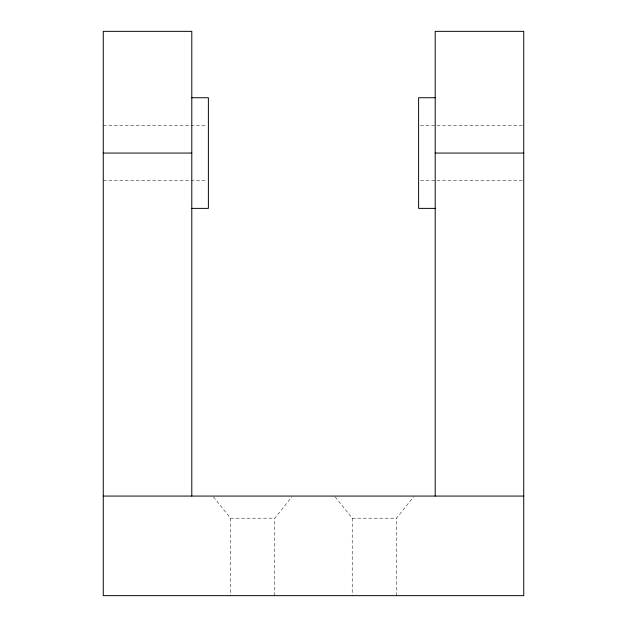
<?xml version="1.0" encoding="UTF-8"?>
<svg xmlns="http://www.w3.org/2000/svg" width="627" height="627" viewBox="0 0 627 627"><rect width="100%" height="100%" fill="white"/><g stroke="black" fill="none" stroke-linecap="round" stroke-linejoin="round"><path stroke-width="0.47" stroke-dasharray="3.13 2.35" d="M274.775 595.65L274.775 518.2L291.868 496.827M396.483 595.65L396.483 518.2L413.577 496.827M103.267 125.4L206.44 125.4M420.56 125.4L523.733 125.4M103.267 180.725L206.44 180.725M420.56 180.725L522.753 180.725M213.423 496.827L230.517 518.2L274.775 518.2M335.132 496.827L352.225 518.2L396.483 518.2M352.225 518.2L352.225 595.65M230.517 518.2L230.517 595.65"/><path stroke-width="0.94" d="M191.791 97.741L208.383 97.741L208.383 208.383L191.791 208.383M435.209 97.741L418.617 97.741L418.617 208.383L435.209 208.383M103.267 153.059L191.791 153.059M435.209 153.059L523.733 153.059M103.267 496.067L523.733 496.067M435.209 496.067L435.209 31.35L523.733 31.35L523.733 595.65L103.267 595.65L103.267 31.35L191.791 31.35L191.791 496.067"/></g></svg>
